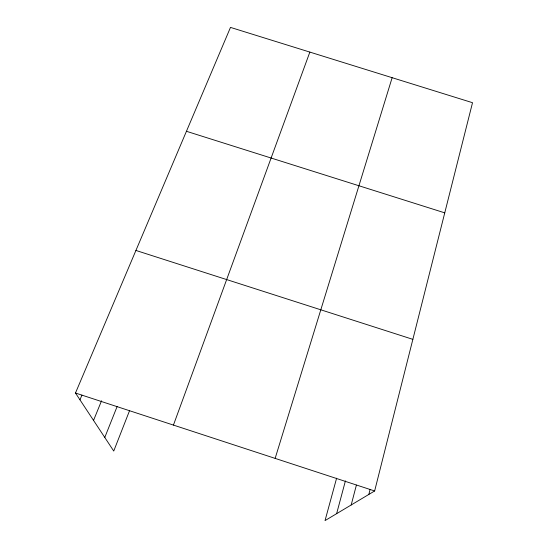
<?xml version="1.0" encoding="UTF-8"?>
<svg xmlns="http://www.w3.org/2000/svg" width="548" height="548" viewBox="0 0 548 548"><rect width="100%" height="100%" fill="white"/><g stroke="black" fill="none" stroke-linecap="round" stroke-linejoin="round"><path stroke-width="0.82" d="M336.609 478.192L325.033 520.6L374.647 490.967L472.52 102.702L230.489 27.4L75.48 393.019L113.737 451.045L129.561 410.637M368.825 494.44L370.092 489.467M351.186 504.975L356.392 485.11M336.623 513.682L345.411 480.904M275.144 458.388L392.142 77.693M173.435 425.09L309.853 52.094M104.778 437.455L117.101 406.582M93.537 420.405L101.551 400.78M79.96 399.807L81.926 395.115M186.443 131.294L444.75 212.85M135.925 250.45L412.863 339.356M75.48 393.019L374.647 490.967"/></g></svg>
